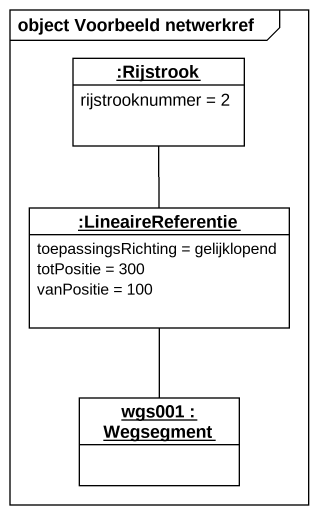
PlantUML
@startuml
mainframe object Voorbeeld netwerkref
hide circle
hide empty members
object ":Rijstrook" as Rijstrook {
  rijstrooknummer = 2
}
object ":LineaireReferentie" as LineaireReferentie {
  toepassingsRichting = gelijklopend
  totPositie = 300
  vanPositie = 100
}
object "wgs001 : Wegsegment" as wgs001
LineaireReferentie -up- Rijstrook
wgs001 -up- LineaireReferentie
@enduml
